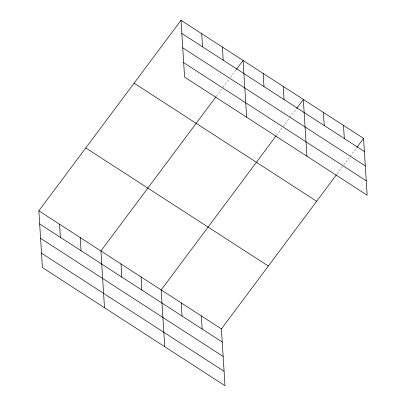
<?xml version="1.0" encoding="UTF-8"?>
<svg xmlns="http://www.w3.org/2000/svg" width="406" height="406" viewBox="0 0 406 406"><rect width="100%" height="100%" fill="white"/><g stroke="black" fill="none" stroke-linecap="round" stroke-linejoin="round"><path stroke-width="0.3" stroke-dasharray="2.03 1.52" d="M216.276 96.379L222.605 87.899M222.98 87.397L228.933 79.414M230.425 77.419L236.008 69.933M276.522 135.355L282.85 126.87M283.226 126.373L289.554 117.892M289.925 117.39L296.253 108.909M337.142 173.829L343.471 165.349M343.841 164.846L349.799 156.863M350.17 156.366L356.498 147.88"/><path stroke-width="0.61" d="M336.396 174.829L221.417 328.911L224.99 385.7L42.427 267.6L38.854 210.81L181.01 20.3L363.573 138.4L367.146 195.19L184.583 77.089L181.01 20.3M215.906 96.877L100.921 250.964L104.494 307.753M236.383 69.436L243.082 60.453L246.655 117.243M276.151 135.853L161.172 289.94L164.745 346.724M296.629 108.412L303.328 99.429L306.9 156.219M356.874 147.383L363.573 138.4M181.837 33.439L364.4 151.54M182.746 47.842L365.309 165.947M183.679 62.681L366.242 180.787M134.102 83.169L316.66 201.269M85.767 147.941L268.33 266.042M38.854 210.81L221.417 328.911M39.681 223.95L222.244 342.05M40.585 238.352L223.148 356.453M41.519 253.192L224.082 371.297M343.491 125.413L344.318 138.547M323.409 112.421L324.237 125.561M283.246 86.437L284.073 99.577M263.164 73.445L263.991 86.585M222.392 47.071L223.219 60.21M201.701 33.683L202.528 46.822M201.335 315.919L202.158 329.058M181.254 302.932L182.076 316.066M141.09 276.948L141.912 290.087M121.003 263.956L121.83 277.095M80.236 237.581L81.058 250.715M59.545 224.193L60.367 237.332"/></g></svg>
